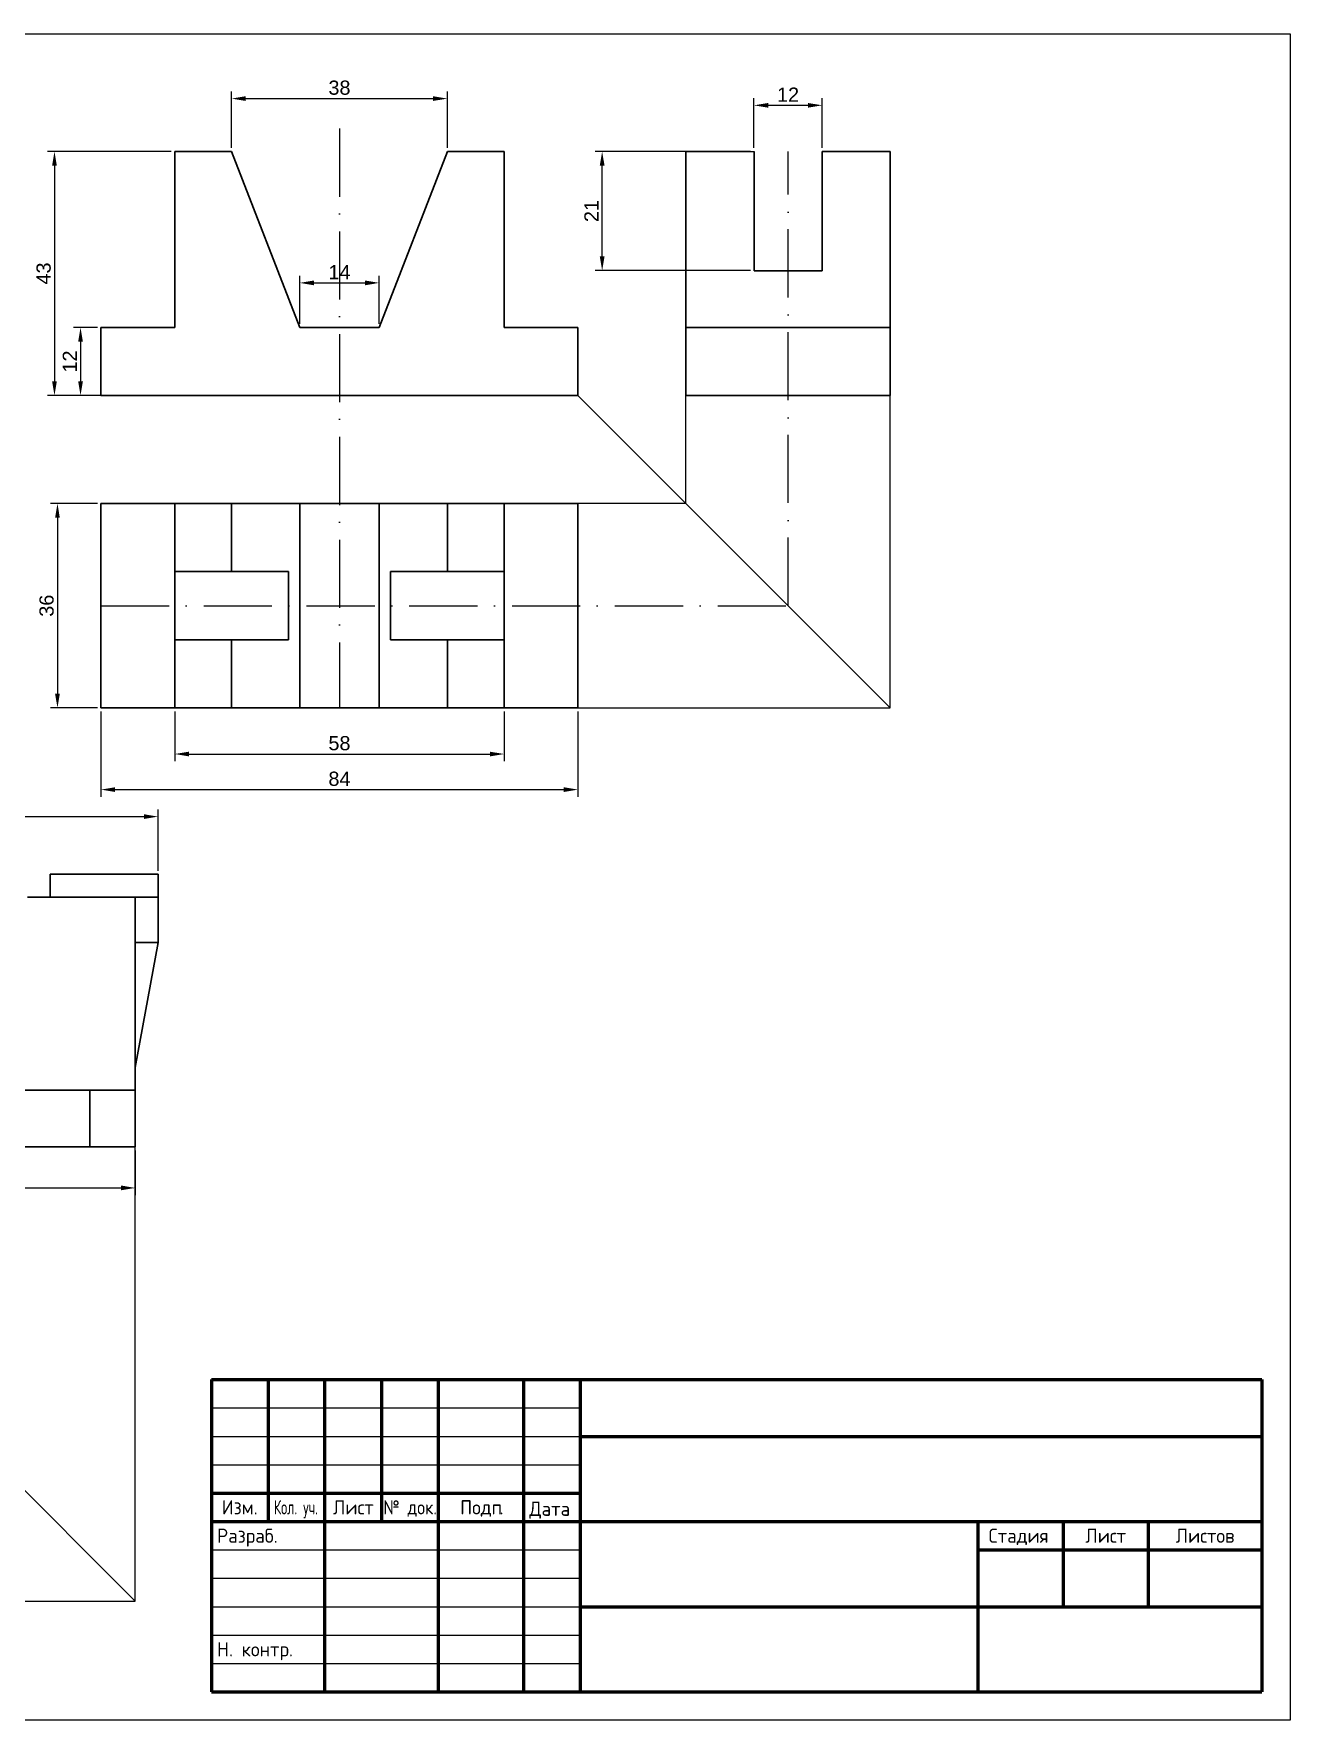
# Model space of a CAD drawing. Header units: millimetres. Extents: x 1330 to 1750, y 1263 to 1560.
# Drawn here: x 1528.9 to 1750.2, y 1263.3 to 1560.3 of the extents above; entities that cross this region are included whole.
import ezdxf
from ezdxf.enums import TextEntityAlignment as Align

# ---------------------------------------------------------------- set-up
doc = ezdxf.new("R2010")
doc.units = ezdxf.units.MM
doc.linetypes.add('ACAD_ISO10W100', pattern=[18, 12, -3, 0, -3])
for name, color, linetype in [('45', 230, 'Continuous'), ('ось', 50, 'Continuous'), ('проекционные', 80, 'Continuous'), ('размеры', 140, 'Continuous')]:
    doc.layers.add(name, color=color, linetype=linetype)
doc.layers.add('контур', color=7, linetype='Continuous', lineweight=30)
doc.styles.add('GOST-2.304_Type-B', font='GOST Common.ttf')
doc.styles.get("Standard").update_dxf_attribs({"font": 'arial.ttf'})
doc.dimstyles.new('ISO-25', dxfattribs={"dimtxt": 2.5, "dimasz": 2.5, "dimexe": 1.25, "dimexo": 0.625, "dimtad": 1, "dimtxsty": 'Standard', "dimcen": 2.5, "dimadec": 0, "dimazin": 0, "dimtfac": 1, "dimtmove": 0, "dimatfit": 3, "dimfxl": 1, "dimarcsym": 0})

# ---------------------------------------------------------------- blocks, each defined once
blk = doc.blocks.new('ACAD_SPDS_TB_00')
at = {"linetype": 'Continuous', "lineweight": 60}
for p, q in [((-185, 55), (-185, 0)), ((-185, 55), (0, 55)), ((-175, 55), (-175, 30)), ((-165, 0), (-165, 55)), ((-155, 30), (-155, 55)), ((-145, 0), (-145, 55)), ((-130, 0), (-130, 55)), ((-120, 0), (-120, 55)), ((0, 55), (0, 0)), ((-120, 45), (0, 45)), ((-185, 35), (-120, 35)), ((-185, 30), (0, 30)), ((-50, 30), (-50, 0)), ((-35, 30), (-35, 15)), ((-20, 30), (-20, 15)), ((-50, 25), (0, 25)), ((-120, 15), (0, 15)), ((-185, 0), (0, 0))]:
    blk.add_line(p, q, dxfattribs=at)
at = {"linetype": 'Continuous', "lineweight": 25}
for p, q in [((-185, 50), (-120, 50)), ((-185, 45), (-120, 45)), ((-185, 40), (-120, 40)), ((-185, 25), (-120, 25)), ((-185, 20), (-120, 20)), ((-185, 15), (-120, 15)), ((-185, 10), (-120, 10)), ((-185, 5), (-120, 5))]:
    blk.add_line(p, q, dxfattribs=at)
at = {"style": 'GOST-2.304_Type-B'}
for s, p in [('Изм.', (-180, 31.25)), ('Лист', (-160, 31.25)), ('Подп', (-137.5, 31.25))]:
    blk.add_text(s, height=2.5, dxfattribs=at).set_placement(p, align=Align.CENTER)
at = {"style": 'GOST-2.304_Type-B', "width": 0.7}
blk.add_text('Кол. уч.', height=2.5, dxfattribs=at).set_placement((-174, 31.25))
at = {"style": 'GOST-2.304_Type-B', "width": 0.9}
blk.add_text('№ док.', height=2.5, dxfattribs=at).set_placement((-150, 31.25), align=Align.CENTER)
at = {"style": 'GOST-2.304_Type-B'}
for s, p in [('Дата', (-129, 31)), ('.', (-177.56, 31.25)), ('.', (-134.25, 31.25)), ('Разраб.', (-184, 26.25)), ('Стадия', (-48.12, 26.25)), ('Н. контр.', (-184, 6.25))]:
    blk.add_text(s, height=2.5, dxfattribs=at).set_placement(p)
blk.add_text('Лист', height=2.5, dxfattribs=at).set_placement((-27.5, 27.5), align=Align.MIDDLE_CENTER)
at = {"linetype": 'Continuous', "insert": (-10, 27.5), "char_height": 2.5, "width": 19, "attachment_point": 5, "style": 'GOST-2.304_Type-B'}
blk.add_mtext('Листов', dxfattribs=at)
at = {"style": 'GOST-2.304_Type-B', "flags": 8}
for tag, p in [('ИЗМ_4', (-180, 51)), ('КОЛ_УЧ4', (-170, 51)), ('ЛИСТ_ИЗМ4', (-160, 51)), ('N_ДОК_4', (-150, 51)), ('ИЗМ_3', (-180, 46)), ('КОЛ_УЧ3', (-170, 46)), ('ЛИСТ_ИЗМ3', (-160, 46)), ('N_ДОК_3', (-150, 46)), ('ИЗМ_2', (-180, 41)), ('КОЛ_УЧ2', (-170, 41)), ('ЛИСТ_ИЗМ2', (-160, 41)), ('N_ДОК_2', (-150, 41)), ('ИЗМ_1', (-180, 36)), ('КОЛ_УЧ1', (-170, 36)), ('ЛИСТ_ИЗМ1', (-160, 36)), ('N_ДОК_1', (-150, 36))]:
    blk.add_attdef(tag, text='', height=2.5, dxfattribs=at).set_placement(p, align=Align.CENTER)
at = {"style": 'GOST-2.304_Type-B', "width": 0.6, "flags": 8}
for tag, p in [('ИЗМ_4_ДАТА', (-125, 51)), ('ИЗМ_3_ДАТА', (-125, 46)), ('ИЗМ_2_ДАТА', (-125, 41)), ('ИЗМ_1_ДАТА', (-124.48, 36)), ('РАЗРАБ_ДАТА', (-125, 26)), ('ДОЛЖНОСТЬ_1_ДАТА', (-125, 21)), ('ДОЛЖНОСТЬ_2_ДАТА', (-125, 16)), ('ДОЛЖНОСТЬ_3_ДАТА', (-125, 11)), ('НКОНТР_ДАТА', (-125, 6)), ('ДОЛЖНОСТЬ_4_ДАТА', (-125, 1))]:
    blk.add_attdef(tag, text='', height=2.5, dxfattribs=at).set_placement(p, align=Align.CENTER)
at = {"lineweight": 30, "flags": 104}
for tag, height, p in [('ОБОЗНАЧЕНИЕ_ДОКУМЕНТА', 5, (-60, 50)), ('НАИМЕНОВАНИЕ_ОБЪЕКТА_СТРОИТЕЛЬСТВА', 3.5, (-60, 37.5)), ('НАИМЕНОВАНИЕ_ЗДАНИЯ_СООРУЖЕНИЯ', 3.5, (-85, 22.5)), ('НАИМЕНОВАНИЕ_ИЗОБРАЖЕНИЙ', 3.5, (-85, 7.5)), ('НАИМЕНОВАНИЕ_ПРЕДПРИЯТИЯ', 3.5, (-23.73, 7.5))]:
    blk.add_attdef(tag, text='', height=height, dxfattribs=at).set_placement(p, align=Align.MIDDLE_CENTER)
at = {"style": 'GOST-2.304_Type-B'}
for tag, p, flags in [('РАЗРАБ_ФИО', (-164.31, 26), 8), ('ДОЛЖНОСТЬ_1', (-184, 21), 8), ('ДОЛЖНОСТЬ_1_ФИО', (-164.31, 21), 8), ('ДОЛЖНОСТЬ_2', (-184, 16), 8), ('ДОЛЖНОСТЬ_2_ФИО', (-164.31, 16), 8), ('ДОЛЖНОСТЬ_3', (-184, 11), 8), ('ДОЛЖНОСТЬ_3_ФИО', (-164.31, 11), 8), ('НКОНТР_ФИО', (-164.31, 6), 8), ('ДОЛЖНОСТЬ_4', (-184, 1), 8), ('ДОЛЖНОСТЬ_4_ФИО', (-164.31, 1), 8), ('ИДЕНТИФИКАТОР_НАДПИСИ', (0, 0), 1)]:
    blk.add_attdef(tag, p, '', height=2.5, dxfattribs=dict(at, flags=flags))
at = {"style": 'GOST-2.304_Type-B', "flags": 8}
for tag, p in [('СТАДИЯ', (-42.77, 20)), ('ЛИСТ', (-27.77, 20)), ('ЛИСТОВ', (-10, 20))]:
    blk.add_attdef(tag, text='', height=2.5, dxfattribs=at).set_placement(p, align=Align.MIDDLE_CENTER)
blk = doc.blocks.new('*D30')
at = {"layer": 'Defpoints', "color": 0, "transparency": 16777216}
for p in [(1589.74, 1516.38), (1575.74, 1508.53), (1589.74, 1508.53)]:
    blk.add_point(p, dxfattribs=at)
at = {"layer": 'размеры', "color": 0, "lineweight": -2, "transparency": 16777216}
for p, q in [((1575.74, 1509.15), (1575.74, 1517.63)), ((1578.24, 1516.38), (1587.24, 1516.38)), ((1589.74, 1509.15), (1589.74, 1517.63))]:
    blk.add_line(p, q, dxfattribs=at)
at = {"layer": 'размеры', "color": 0, "transparency": 16777216}
for points in [[(1578.24, 1516.8), (1578.24, 1515.96), (1575.74, 1516.38)], [(1587.24, 1516.8), (1587.24, 1515.96), (1589.74, 1516.38)]]:
    blk.add_solid(points, dxfattribs=at)
at = {"layer": 'размеры', "color": 0, "transparency": 16777216, "insert": (1582.74, 1518.26), "char_height": 2.5, "attachment_point": 5}
blk.add_mtext('14', dxfattribs=at)
blk = doc.blocks.new('*D31')
at = {"layer": 'Defpoints', "color": 0, "transparency": 16777216}
for p in [(1540.74, 1508.53), (1537.14, 1496.53), (1540.74, 1496.53)]:
    blk.add_point(p, dxfattribs=at)
at = {"layer": 'размеры', "color": 0, "lineweight": -2, "transparency": 16777216}
for p, q in [((1540.12, 1508.53), (1535.89, 1508.53)), ((1537.14, 1506.03), (1537.14, 1499.03)), ((1540.12, 1496.53), (1535.89, 1496.53))]:
    blk.add_line(p, q, dxfattribs=at)
at = {"layer": 'размеры', "color": 0, "transparency": 16777216}
for points in [[(1536.73, 1506.03), (1537.56, 1506.03), (1537.14, 1508.53)], [(1536.73, 1499.03), (1537.56, 1499.03), (1537.14, 1496.53)]]:
    blk.add_solid(points, dxfattribs=at)
at = {"layer": 'размеры', "color": 0, "transparency": 16777216, "insert": (1535.26, 1502.53), "char_height": 2.5, "attachment_point": 5, "rotation": 90}
blk.add_mtext('12', dxfattribs=at)
blk = doc.blocks.new('*D32')
at = {"layer": 'Defpoints', "color": 0, "transparency": 16777216}
for p in [(1553.74, 1539.53), (1532.55, 1496.53), (1553.74, 1496.53)]:
    blk.add_point(p, dxfattribs=at)
at = {"layer": 'размеры', "color": 0, "lineweight": -2, "transparency": 16777216}
for p, q in [((1553.12, 1539.53), (1531.3, 1539.53)), ((1532.55, 1537.03), (1532.55, 1499.03)), ((1553.12, 1496.53), (1531.3, 1496.53))]:
    blk.add_line(p, q, dxfattribs=at)
at = {"layer": 'размеры', "color": 0, "transparency": 16777216}
for points in [[(1532.14, 1537.03), (1532.97, 1537.03), (1532.55, 1539.53)], [(1532.14, 1499.03), (1532.97, 1499.03), (1532.55, 1496.53)]]:
    blk.add_solid(points, dxfattribs=at)
at = {"layer": 'размеры', "color": 0, "transparency": 16777216, "insert": (1530.65, 1518.03), "char_height": 2.5, "attachment_point": 5, "rotation": 90}
blk.add_mtext('43', dxfattribs=at)
blk = doc.blocks.new('*D33')
at = {"layer": 'Defpoints', "color": 0, "transparency": 16777216}
for p in [(1601.74, 1548.83), (1563.74, 1539.53), (1601.74, 1539.53)]:
    blk.add_point(p, dxfattribs=at)
at = {"layer": 'размеры', "color": 0, "lineweight": -2, "transparency": 16777216}
for p, q in [((1563.74, 1540.15), (1563.74, 1550.08)), ((1566.24, 1548.83), (1599.24, 1548.83)), ((1601.74, 1540.15), (1601.74, 1550.08))]:
    blk.add_line(p, q, dxfattribs=at)
at = {"layer": 'размеры', "color": 0, "transparency": 16777216}
for points in [[(1566.24, 1549.25), (1566.24, 1548.42), (1563.74, 1548.83)], [(1599.24, 1549.25), (1599.24, 1548.42), (1601.74, 1548.83)]]:
    blk.add_solid(points, dxfattribs=at)
at = {"layer": 'размеры', "color": 0, "transparency": 16777216, "insert": (1582.74, 1550.74), "char_height": 2.5, "attachment_point": 5}
blk.add_mtext('38', dxfattribs=at)
blk = doc.blocks.new('*D34')
at = {"layer": 'Defpoints', "color": 0, "transparency": 16777216}
for p in [(1629, 1539.53), (1655.74, 1539.53), (1655.74, 1518.53)]:
    blk.add_point(p, dxfattribs=at)
at = {"layer": 'контур', "color": 0, "lineweight": -2, "transparency": 16777216}
for p, q in [((1655.12, 1539.53), (1627.75, 1539.53)), ((1629, 1521.03), (1629, 1537.03)), ((1655.12, 1518.53), (1627.75, 1518.53))]:
    blk.add_line(p, q, dxfattribs=at)
at = {"layer": 'контур', "color": 0, "transparency": 16777216}
for points in [[(1628.59, 1537.03), (1629.42, 1537.03), (1629, 1539.53)], [(1628.59, 1521.03), (1629.42, 1521.03), (1629, 1518.53)]]:
    blk.add_solid(points, dxfattribs=at)
at = {"layer": 'контур', "color": 0, "transparency": 16777216, "insert": (1627.12, 1529.03), "char_height": 2.5, "attachment_point": 5, "rotation": 90}
blk.add_mtext('21', dxfattribs=at)
blk = doc.blocks.new('*D35')
at = {"layer": 'Defpoints', "color": 0, "transparency": 16777216}
for p in [(1667.74, 1547.65), (1655.74, 1539.53), (1667.74, 1539.53)]:
    blk.add_point(p, dxfattribs=at)
at = {"layer": 'размеры', "color": 0, "lineweight": -2, "transparency": 16777216}
for p, q in [((1655.74, 1540.15), (1655.74, 1548.9)), ((1658.24, 1547.65), (1665.24, 1547.65)), ((1667.74, 1540.15), (1667.74, 1548.9))]:
    blk.add_line(p, q, dxfattribs=at)
at = {"layer": 'размеры', "color": 0, "transparency": 16777216}
for points in [[(1658.24, 1548.06), (1658.24, 1547.23), (1655.74, 1547.65)], [(1665.24, 1548.06), (1665.24, 1547.23), (1667.74, 1547.65)]]:
    blk.add_solid(points, dxfattribs=at)
at = {"layer": 'размеры', "color": 0, "transparency": 16777216, "insert": (1661.74, 1549.53), "char_height": 2.5, "attachment_point": 5}
blk.add_mtext('12', dxfattribs=at)
blk = doc.blocks.new('*D36')
at = {"layer": 'Defpoints', "color": 0, "transparency": 16777216}
for p in [(1540.74, 1477.53), (1533.08, 1441.53), (1540.74, 1441.53)]:
    blk.add_point(p, dxfattribs=at)
at = {"layer": 'размеры', "color": 0, "lineweight": -2, "transparency": 16777216}
for p, q in [((1540.12, 1477.53), (1531.83, 1477.53)), ((1533.08, 1475.03), (1533.08, 1444.03)), ((1540.12, 1441.53), (1531.83, 1441.53))]:
    blk.add_line(p, q, dxfattribs=at)
at = {"layer": 'размеры', "color": 0, "transparency": 16777216}
for points in [[(1532.66, 1475.03), (1533.49, 1475.03), (1533.08, 1477.53)], [(1532.66, 1444.03), (1533.49, 1444.03), (1533.08, 1441.53)]]:
    blk.add_solid(points, dxfattribs=at)
at = {"layer": 'размеры', "color": 0, "transparency": 16777216, "insert": (1531.17, 1459.53), "char_height": 2.5, "attachment_point": 5, "rotation": 90}
blk.add_mtext('36', dxfattribs=at)
blk = doc.blocks.new('*D37')
at = {"layer": 'Defpoints', "color": 0, "transparency": 16777216}
for p in [(1553.74, 1441.53), (1611.74, 1441.53), (1611.74, 1433.41)]:
    blk.add_point(p, dxfattribs=at)
at = {"layer": 'размеры', "color": 0, "lineweight": -2, "transparency": 16777216}
for p, q in [((1553.74, 1440.9), (1553.74, 1432.16)), ((1611.74, 1440.9), (1611.74, 1432.16)), ((1556.24, 1433.41), (1609.24, 1433.41))]:
    blk.add_line(p, q, dxfattribs=at)
at = {"layer": 'размеры', "color": 0, "transparency": 16777216}
for points in [[(1556.24, 1433.82), (1556.24, 1432.99), (1553.74, 1433.41)], [(1609.24, 1433.82), (1609.24, 1432.99), (1611.74, 1433.41)]]:
    blk.add_solid(points, dxfattribs=at)
at = {"layer": 'размеры', "color": 0, "transparency": 16777216, "insert": (1582.74, 1435.31), "char_height": 2.5, "attachment_point": 5}
blk.add_mtext('58', dxfattribs=at)
blk = doc.blocks.new('*D38')
at = {"layer": 'Defpoints', "color": 0, "transparency": 16777216}
for p in [(1540.74, 1441.53), (1624.74, 1441.53), (1624.74, 1427.14)]:
    blk.add_point(p, dxfattribs=at)
at = {"layer": 'размеры', "color": 0, "lineweight": -2, "transparency": 16777216}
for p, q in [((1540.74, 1440.9), (1540.74, 1425.89)), ((1624.74, 1440.9), (1624.74, 1425.89)), ((1543.24, 1427.14), (1622.24, 1427.14))]:
    blk.add_line(p, q, dxfattribs=at)
at = {"layer": 'размеры', "color": 0, "transparency": 16777216}
for points in [[(1543.24, 1427.56), (1543.24, 1426.73), (1540.74, 1427.14)], [(1622.24, 1427.56), (1622.24, 1426.73), (1624.74, 1427.14)]]:
    blk.add_solid(points, dxfattribs=at)
at = {"layer": 'размеры', "color": 0, "transparency": 16777216, "insert": (1582.74, 1429.04), "char_height": 2.5, "attachment_point": 5}
blk.add_mtext('84', dxfattribs=at)
blk = doc.blocks.new('*D52')
at = {"layer": 'Defpoints', "color": 0, "transparency": 16777216}
for p in [(1550.79, 1422.39), (1488.79, 1412.23), (1550.79, 1412.23)]:
    blk.add_point(p, dxfattribs=at)
at = {"layer": 'контур', "color": 0, "lineweight": -2}
for p, q in [((1488.79, 1412.86), (1488.79, 1423.64)), ((1550.79, 1412.86), (1550.79, 1423.64)), ((1491.29, 1422.39), (1548.29, 1422.39))]:
    blk.add_line(p, q, dxfattribs=at)
at = {"layer": 'контур', "color": 0}
for points in [[(1491.29, 1422.81), (1491.29, 1421.97), (1488.79, 1422.39)], [(1548.29, 1422.81), (1548.29, 1421.97), (1550.79, 1422.39)]]:
    blk.add_solid(points, dxfattribs=at)
at = {"layer": 'контур', "color": 0, "insert": (1519.79, 1424.29), "char_height": 2.5, "attachment_point": 5}
blk.add_mtext('62', dxfattribs=at)
blk = doc.blocks.new('*D54')
at = {"layer": 'Defpoints', "color": 0, "transparency": 16777216}
for p in [(1492.79, 1364.23), (1546.79, 1364.23), (1546.79, 1357)]:
    blk.add_point(p, dxfattribs=at)
at = {"layer": 'размеры', "color": 0, "lineweight": -2, "transparency": 16777216}
for p, q in [((1492.79, 1363.61), (1492.79, 1355.75)), ((1546.79, 1363.61), (1546.79, 1355.75)), ((1495.29, 1357), (1544.29, 1357))]:
    blk.add_line(p, q, dxfattribs=at)
at = {"layer": 'размеры', "color": 0, "transparency": 16777216}
for points in [[(1495.29, 1357.42), (1495.29, 1356.59), (1492.79, 1357)], [(1544.29, 1357.42), (1544.29, 1356.59), (1546.79, 1357)]]:
    blk.add_solid(points, dxfattribs=at)
at = {"layer": 'размеры', "color": 0, "transparency": 16777216, "insert": (1519.79, 1358.9), "char_height": 2.5, "attachment_point": 5}
blk.add_mtext('54', dxfattribs=at)

msp = doc.modelspace()

# ---------------------------------------------------------------- linework, layer by layer
for p, q in [((1563.745, 1539.526), (1563.745, 1539.526)), ((1643.745, 1539.526), (1655.745, 1539.526)), ((1582.745, 1508.526), (1575.745, 1508.526)), ((1582.745, 1508.526), (1589.745, 1508.526))]:
    msp.add_line(p, q)
msp.add_lwpolyline([(1330.183, 1263.254), (1330.183, 1560.254), (1750.183, 1560.254), (1750.183, 1263.254), (1330.183, 1263.254)])
at = {"layer": '45'}
for p, q in [((1624.745, 1496.526), (1679.745, 1441.526)), ((1466.789, 1364.231), (1546.789, 1284.231))]:
    msp.add_line(p, q, dxfattribs=at)
at = {"layer": 'контур'}
for p, q in [((1553.745, 1508.526), (1553.745, 1539.526)), ((1553.745, 1539.526), (1563.745, 1539.526)), ((1563.745, 1539.526), (1575.745, 1508.526)), ((1601.745, 1539.526), (1589.745, 1508.526)), ((1611.745, 1539.526), (1601.745, 1539.526)), ((1611.745, 1508.526), (1611.745, 1539.526)), ((1643.745, 1496.526), (1643.745, 1539.526)), ((1655.745, 1539.526), (1655.745, 1518.526)), ((1667.745, 1518.526), (1667.745, 1539.526)), ((1667.745, 1539.526), (1679.745, 1539.526)), ((1679.745, 1539.526), (1679.745, 1496.526)), ((1655.745, 1518.526), (1667.745, 1518.526)), ((1540.745, 1496.526), (1540.745, 1508.526)), ((1540.745, 1508.526), (1553.745, 1508.526)), ((1575.745, 1508.526), (1589.745, 1508.526)), ((1624.745, 1508.526), (1611.745, 1508.526)), ((1624.745, 1496.526), (1624.745, 1508.526)), ((1643.745, 1508.526), (1679.745, 1508.526)), ((1624.745, 1496.526), (1540.745, 1496.526)), ((1540.745, 1496.526), (1624.745, 1496.526)), ((1643.745, 1496.526), (1679.745, 1496.526)), ((1540.745, 1477.526), (1540.745, 1441.526)), ((1624.745, 1477.526), (1540.745, 1477.526)), ((1540.745, 1477.526), (1540.745, 1459.526)), ((1553.745, 1477.526), (1553.745, 1441.526)), ((1553.745, 1477.526), (1553.745, 1465.526)), ((1563.745, 1465.526), (1563.745, 1477.526)), ((1575.745, 1477.526), (1575.745, 1441.526)), ((1589.745, 1477.526), (1589.745, 1441.526)), ((1601.745, 1477.526), (1601.745, 1465.526)), ((1611.745, 1477.526), (1611.745, 1441.526)), ((1624.745, 1441.526), (1624.745, 1477.526)), ((1553.745, 1465.526), (1573.745, 1465.526)), ((1573.745, 1465.526), (1573.745, 1453.526)), ((1611.745, 1465.526), (1591.745, 1465.526)), ((1591.745, 1465.526), (1591.745, 1453.526)), ((1573.745, 1453.526), (1553.745, 1453.526)), ((1563.745, 1453.526), (1563.745, 1441.526)), ((1591.745, 1453.526), (1611.745, 1453.526)), ((1601.745, 1453.526), (1601.745, 1441.526)), ((1540.745, 1441.526), (1624.745, 1441.526)), ((1531.789, 1408.231), (1531.789, 1412.231)), ((1531.789, 1412.231), (1550.789, 1412.231)), ((1550.789, 1412.231), (1550.789, 1408.231)), ((1527.789, 1408.231), (1531.789, 1408.231)), ((1550.789, 1408.231), (1531.789, 1408.231)), ((1546.789, 1408.231), (1546.789, 1364.231)), ((1550.789, 1400.231), (1550.789, 1408.231)), ((1546.789, 1400.231), (1550.789, 1400.231)), ((1550.789, 1400.231), (1546.789, 1378.231)), ((1492.789, 1374.231), (1546.789, 1374.231)), ((1538.789, 1364.231), (1538.789, 1374.231)), ((1546.789, 1364.231), (1492.789, 1364.231))]:
    msp.add_line(p, q, dxfattribs=at)
at = {"layer": 'ось', "linetype": 'ACAD_ISO10W100'}
for p, q in [((1582.745, 1543.556), (1582.745, 1441.526)), ((1661.745, 1459.526), (1661.745, 1539.526)), ((1540.745, 1459.526), (1661.745, 1459.526))]:
    msp.add_line(p, q, dxfattribs=at)
at = {"layer": 'проекционные'}
for p, q in [((1643.745, 1477.526), (1643.745, 1496.526)), ((1679.745, 1441.526), (1679.745, 1496.526)), ((1643.745, 1477.526), (1624.745, 1477.526)), ((1624.745, 1441.526), (1679.745, 1441.526)), ((1546.789, 1284.231), (1546.789, 1364.231)), ((1466.789, 1284.231), (1546.789, 1284.231))]:
    msp.add_line(p, q, dxfattribs=at)

# ---------------------------------------------------------------- block references
msp.add_blockref('ACAD_SPDS_TB_00', (1745.183, 1268.254))

# ---------------------------------------------------------------- dimensions: what is measured, and where the dimension line sits
at = {"layer": 'контур'}
dim = msp.add_linear_dim(base=(1629.003, 1539.526), p1=(1655.745, 1518.526), p2=(1655.745, 1539.526), angle=90, dimstyle='ISO-25', dxfattribs=at)
dim.commit()
dim.dimension.update_dxf_attribs({"geometry": '*D34', "text_midpoint": (1627.123, 1529.026)})
dim = msp.add_linear_dim(base=(1550.789, 1422.391), p1=(1488.789, 1412.231), p2=(1550.789, 1412.231), dimstyle='ISO-25', dxfattribs=at)
dim.commit()
dim.dimension.update_dxf_attribs({"geometry": '*D52', "text_midpoint": (1519.789, 1424.292)})
at = {"layer": 'размеры'}
for base, p1, p2, picture, middle in [((1601.745, 1548.833), (1563.745, 1539.526), (1601.745, 1539.526), '*D33', (1582.745, 1550.735)), ((1667.745, 1547.645), (1655.745, 1539.526), (1667.745, 1539.526), '*D35', (1661.745, 1549.525)), ((1589.745, 1516.379), (1575.745, 1508.526), (1589.745, 1508.526), '*D30', (1582.745, 1518.259)), ((1624.745, 1427.143), (1540.745, 1441.526), (1624.745, 1441.526), '*D38', (1582.745, 1429.044)), ((1611.745, 1433.405), (1553.745, 1441.526), (1611.745, 1441.526), '*D37', (1582.745, 1435.307)), ((1546.789, 1357.004), (1492.789, 1364.231), (1546.789, 1364.231), '*D54', (1519.789, 1358.9))]:
    dim = msp.add_linear_dim(base=base, p1=p1, p2=p2, dimstyle='ISO-25', dxfattribs=at)
    dim.commit()
    dim.dimension.update_dxf_attribs({"geometry": picture, "text_midpoint": middle})
for base, p1, p2, picture, middle in [((1532.554, 1496.526), (1553.745, 1539.526), (1553.745, 1496.526), '*D32', (1530.651, 1518.026)), ((1537.144, 1496.526), (1540.745, 1508.526), (1540.745, 1496.526), '*D31', (1535.264, 1502.526)), ((1533.076, 1441.526), (1540.745, 1477.526), (1540.745, 1441.526), '*D36', (1531.174, 1459.526))]:
    dim = msp.add_linear_dim(base=base, p1=p1, p2=p2, angle=90, dimstyle='ISO-25', dxfattribs=at)
    dim.commit()
    dim.dimension.update_dxf_attribs({"geometry": picture, "text_midpoint": middle})

doc.saveas('drawing.dxf')
